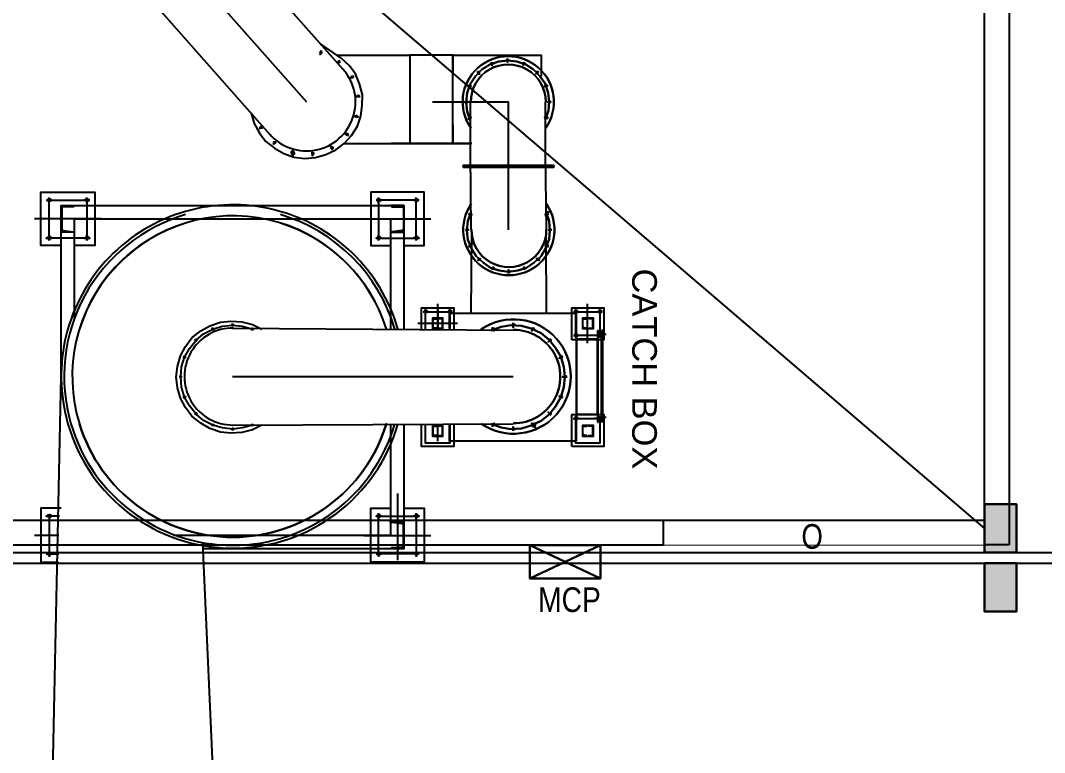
# Model space of a CAD drawing. Header units: metres. Extents: x -488 to 4759, y 38 to 2071.
# Drawn here: x 2954.95 to 2964.51, y 74.54 to 81.37 of the extents above; entities that cross this region are included whole.
import ezdxf
from ezdxf.lldxf.tags import DXFTag

# ---------------------------------------------------------------- set-up
doc = ezdxf.new("R2010")
doc.units = ezdxf.units.M
doc.header["$MEASUREMENT"] = 0
doc.styles.add('2', font='swissc.ttf', dxfattribs={"height": 0.23})
doc.styles.add('ARIAL', font='arial.ttf', dxfattribs={"height": 0.8})
doc.styles.add('SUBBU3', font='swissl.ttf', dxfattribs={"width": 0.8})
tags = doc.linetypes.add('00$1$HIDDEN', pattern=[0.375, 0.25, -0.125]).pattern_tags.tags
tags[6:7] = [DXFTag(74, 4), DXFTag(75, 0), DXFTag(340, '0'), DXFTag(46, 1.0), DXFTag(50, 0.0), DXFTag(44, 0.0), DXFTag(45, 0.0)]
tags[4:5] = [DXFTag(74, 4), DXFTag(75, 0), DXFTag(340, '0'), DXFTag(46, 1.0), DXFTag(50, 0.0), DXFTag(44, 0.0), DXFTag(45, 0.0)]

msp = doc.modelspace()

# ---------------------------------------------------------------- hatches: boundary and pattern name
at = {"lineweight": 30}
h = msp.add_hatch(color=256, dxfattribs=at)
h.dxf.hatch_style = 1
h.paths.add_polyline_path([(2963.94391, 76.85778), (2963.94391, 76.40778), (2964.24391, 76.40778), (2964.24391, 76.85778)])
h = msp.add_hatch(color=256, dxfattribs=at)
h.dxf.hatch_style = 1
h.paths.add_polyline_path([(2963.94391, 76.30778), (2963.94391, 75.85778), (2964.24391, 75.85778), (2964.24391, 76.30778)])

# ---------------------------------------------------------------- linework, layer by layer
for p, q in [((2964.17391, 96.18778), (2964.17391, 76.47778)), ((2956.182, 82.23735), (2957.61887, 80.61365)), ((2957.77975, 81.12831), (2957.77823, 81.12346)), ((2934.46391, 76.70778), (2960.94542, 76.70778)), ((2960.94542, 76.70778), (2960.94542, 76.47578)), ((2960.94542, 76.47578), (2934.46391, 76.47578)), ((2964.17391, 76.47778), (2963.94542, 76.47778))]:
    msp.add_line(p, q)
at = {"linetype": '00$1$HIDDEN', "lineweight": -2, "ltscale": 2}
msp.add_line((2949.37232, 89.11676), (2963.94391, 76.63278), dxfattribs=at)
at = {"lineweight": 30, "ltscale": 0.25}
for p, q in [((2960.36203, 76.16404), (2959.70289, 76.47578)), ((2960.36203, 76.47578), (2959.70289, 76.16404))]:
    msp.add_line(p, q, dxfattribs=at)
at = {"linetype": '00$1$HIDDEN', "lineweight": -2, "ltscale": 3}
for p, q in [((2933.42583, 76.40778), (3008.78406, 76.40778)), ((2933.42583, 76.30778), (3008.78406, 76.30778))]:
    msp.add_line(p, q, dxfattribs=at)
at = {"lineweight": -2}
msp.add_lwpolyline([(2963.9449, 102.41779), (2934.23391, 102.41777), (2934.23391, 76.70777), (2963.9449, 76.70779)], close=True, dxfattribs=at)
at = {"lineweight": 0}
msp.add_lwpolyline([(2963.9449, 102.41779), (2963.9449, 76.70779), (2934.23391, 76.70779), (2934.23391, 39.51778), (3007.88391, 39.51778), (3007.88391, 102.41778), (3000.65391, 102.41777), (3000.42391, 102.41777), (3000.42391, 76.70778), (2984.40391, 76.70778), (2984.40391, 102.41777), (2963.9449, 102.41777)], dxfattribs=at)
msp.add_lwpolyline([(2963.9449, 102.41779), (2963.9449, 76.70779), (2934.23391, 76.70779), (2934.23391, 39.51778), (3007.88391, 39.51778), (3007.88391, 102.41778), (3000.65391, 102.41777), (3000.42391, 102.41777), (3000.42391, 76.70778), (2984.40391, 76.70778), (2984.40391, 102.41777), (2963.9449, 102.41777)], dxfattribs=at)
msp.add_lwpolyline([(2969.1738, 102.18778), (2969.17391, 95.95778), (2984.1724, 95.95778), (2984.1724, 76.47778), (3000.65391, 76.47778), (3000.65391, 102.18773), (3007.65391, 102.18773), (3007.65391, 51.97778), (2934.46391, 51.97778), (2934.46391, 76.47578), (2964.17391, 76.47778), (2964.17391, 102.18778), (2969.17391, 102.18778), (2969.17391, 102.18778)], close=True, dxfattribs=at)
msp.add_lwpolyline([(2969.1738, 102.18778), (2969.17391, 95.95778), (2984.1724, 95.95778), (2984.1724, 76.47778), (3000.65391, 76.47778), (3000.65391, 102.18773), (3007.65391, 102.18773), (3007.65391, 51.97778), (2934.46391, 51.97778), (2934.46391, 76.47578), (2964.17391, 76.47778), (2964.17391, 102.18778), (2969.17391, 102.18778), (2969.17391, 102.18778)], close=True, dxfattribs=at)
for points in [[(2956.56332, 82.49634, 1.0585167), (2955.83761, 81.94248), (2957.27648, 80.31066)], [(2957.27541, 80.31188, 1.0017836), (2957.96126, 80.91664), (2956.52438, 82.54034)]]:
    msp.add_lwpolyline(points, format="xyb")
for points in [[(2957.10343, 80.50751), (2957.12989, 80.41143), (2957.17918, 80.32347), (2957.24056, 80.24496), (2957.32005, 80.1806), (2957.4069, 80.13173), (2957.50111, 80.09834), (2957.60334, 80.08582), (2957.70282, 80.09547), (2957.7989, 80.12192), (2957.89158, 80.16518), (2957.9701, 80.22655), (2958.03918, 80.3), (2958.09343, 80.3862), (2958.12682, 80.48041), (2958.13934, 80.58263), (2958.14045, 80.6808), (2958.11466, 80.78226), (2958.07678, 80.87428), (2958.01541, 80.9528), (2957.94196, 81.02187), (2957.74922, 81.15625)], [(2957.90128, 81.05023), (2958.58272, 81.05023), (2958.58272, 80.87677)], [(2958.98385, 81.05023), (2958.58272, 81.05023)], [(2958.98927, 81.05023), (2958.98385, 81.05023), (2958.98385, 80.87677), (2958.98385, 81.05023), (2958.98927, 81.05023), (2959.80778, 81.05023), (2959.80778, 80.85509)], [(2958.58272, 80.98518), (2958.58272, 80.22629), (2958.57188, 80.22629)], [(2959.16273, 80.22629), (2958.98385, 80.22629), (2958.98385, 80.98518)], [(2959.50423, 79.41862), (2959.50423, 80.61116), (2958.79412, 80.61116)], [(2959.14647, 80.61116), (2959.14647, 80.13414), (2959.15189, 79.41862)], [(2959.84573, 80.61116), (2959.84573, 80.13414), (2959.85657, 79.41862)], [(2958.58272, 80.40517), (2958.58272, 80.22629), (2958.40926, 80.22629)], [(2958.98385, 80.39975), (2958.98385, 80.22629), (2958.99469, 80.22629), (2958.98385, 80.22629), (2958.98385, 80.40517)], [(2957.96977, 80.22629), (2959.14647, 80.22629), (2958.58272, 80.22629)], [(2958.98385, 80.22629), (2958.58272, 80.22629), (2958.98385, 80.22629)], [(2955.33034, 79.27226), (2955.14061, 79.27226), (2955.14061, 79.77096), (2955.64473, 79.77096), (2955.64473, 79.72217)], [(2955.1894, 79.69507), (2955.2436, 79.69507)], [(2955.2165, 79.66797), (2955.2165, 79.72217)], [(2955.2165, 79.69507), (2955.56884, 79.69507), (2955.56884, 79.34273), (2955.2165, 79.34273), (2955.2165, 79.69507)], [(2955.64473, 79.77096), (2955.64473, 79.27226), (2955.45501, 79.27226)], [(2955.59595, 79.69507), (2955.54174, 79.69507)], [(2955.56884, 79.66797), (2955.56884, 79.72217)], [(2958.52851, 79.27226), (2958.71824, 79.27226), (2958.71824, 79.77096), (2958.21954, 79.77096), (2958.21954, 79.72217)], [(2958.21954, 79.77096), (2958.21954, 79.27226), (2958.40384, 79.27226)], [(2958.26832, 79.69507), (2958.31711, 79.69507)], [(2958.29, 79.66797), (2958.29, 79.72217)], [(2958.64235, 79.69507), (2958.29, 79.69507), (2958.29, 79.34273), (2958.64235, 79.34273), (2958.64235, 79.69507)], [(2958.66945, 79.69507), (2958.61524, 79.69507)], [(2958.64235, 79.66797), (2958.64235, 79.72217)], [(2956.64755, 76.49689), (2956.75054, 74.20196), (2955.24903, 74.20196), (2955.33034, 78.0472), (2955.33034, 79.64628), (2957.37392, 79.64628), (2958.52851, 79.64628), (2958.52851, 78.48627)], [(2955.70436, 79.52161), (2955.08099, 79.52161)], [(2955.45501, 78.59468), (2955.45501, 79.52161), (2956.48493, 79.52161), (2958.40384, 79.52161), (2958.40384, 78.48627)], [(2958.15449, 79.52161), (2958.77786, 79.52161)], [(2959.15731, 79.38067), (2959.15189, 78.63805)], [(2959.85115, 79.36441), (2959.85657, 78.63805)], [(2958.69113, 78.48627), (2958.69113, 78.69225), (2958.99469, 78.69225), (2958.99469, 78.48627)], [(2958.70739, 78.65431), (2958.75618, 78.65431)], [(2958.72908, 78.63262), (2958.72908, 78.68141)], [(2958.72908, 78.48627), (2958.72908, 78.65431), (2958.95674, 78.65431), (2958.95674, 78.48627)], [(2958.84291, 78.67599), (2958.84291, 78.48627), (2958.84291, 78.7302)], [(2958.97843, 78.65431), (2958.93506, 78.65431)], [(2958.95674, 78.63262), (2958.95674, 78.68141)], [(2960.09508, 78.39412), (2960.09508, 78.69225), (2960.39321, 78.69225), (2960.39321, 78.39412), (2960.09508, 78.39412)], [(2960.11134, 78.65431), (2960.1547, 78.65431)], [(2960.13302, 78.63262), (2960.13302, 78.68141)], [(2960.13302, 78.65431), (2960.35527, 78.65431), (2960.35527, 78.43206), (2960.13302, 78.43206), (2960.13302, 78.65431)], [(2960.24144, 78.36159), (2960.24144, 78.7302)], [(2960.37695, 78.65431), (2960.33359, 78.65431)], [(2960.35527, 78.63262), (2960.35527, 78.68141)], [(2957.20046, 77.59728), (2957.11373, 77.55392), (2957.01615, 77.52681), (2956.91316, 77.52139), (2956.81559, 77.53223), (2956.71802, 77.56476), (2956.63129, 77.61354), (2956.54998, 77.67859), (2956.49035, 77.7599), (2956.44157, 77.84663), (2956.41446, 77.9442), (2956.40362, 78.0472), (2956.41446, 78.14477), (2956.44157, 78.24234), (2956.49035, 78.32907), (2956.54998, 78.41038), (2956.63129, 78.47543), (2956.71802, 78.52421), (2956.81559, 78.55674), (2956.91316, 78.56758), (2957.01615, 78.56216), (2957.11373, 78.53505), (2957.20046, 78.49169)], [(2956.92942, 78.51879), (2956.92942, 78.54589)], [(2959.02721, 78.54589), (2958.65861, 78.54589)], [(2958.79954, 78.50795), (2958.79954, 78.58384)], [(2958.80497, 78.58655), (2958.80768, 78.58926)], [(2958.80497, 78.58926), (2958.83749, 78.58926)], [(2958.84833, 78.59708), (2958.84051, 78.58927)], [(2958.85073, 78.58927), (2958.84292, 78.59708)], [(2958.88085, 78.58926), (2958.84833, 78.58926)], [(2958.88356, 78.58926), (2958.88628, 78.58655)], [(2958.88628, 78.50795), (2958.88628, 78.58384)], [(2958.95132, 77.6027), (2958.95132, 77.45093), (2960.13844, 77.45093), (2960.13844, 78.63805), (2958.95132, 78.63805), (2958.95132, 78.48627)], [(2960.19807, 78.50795), (2960.19807, 78.58384)], [(2960.20349, 78.58655), (2960.2062, 78.58926)], [(2960.20349, 78.58926), (2960.23601, 78.58926)], [(2960.24685, 78.59708), (2960.23904, 78.58927)], [(2960.25467, 78.58927), (2960.24686, 78.59708)], [(2960.2848, 78.58926), (2960.25228, 78.58926)], [(2960.28751, 78.58926), (2960.29022, 78.58655)], [(2960.29022, 78.50795), (2960.29022, 78.58384)], [(2957.11373, 77.59728), (2957.02157, 77.57018), (2956.92942, 77.55934), (2956.83185, 77.57018), (2956.74512, 77.59728), (2956.65839, 77.64065), (2956.58792, 77.70027), (2956.5283, 77.77616), (2956.47951, 77.85747), (2956.45241, 77.94962), (2956.44699, 78.0472), (2956.45241, 78.13935), (2956.47951, 78.2315), (2956.5283, 78.31281), (2956.58792, 78.3887), (2956.65839, 78.44832), (2956.74512, 78.49169), (2956.83185, 78.51879), (2956.92942, 78.52963), (2957.02157, 78.51879), (2957.11373, 78.49169)], [(2956.75054, 78.48085), (2956.7397, 78.50795)], [(2956.7397, 78.49169), (2956.7397, 78.49711), (2956.74512, 78.49711), (2956.75054, 78.49711), (2956.75054, 78.49169), (2956.75054, 78.48627), (2956.74512, 78.48627), (2956.7397, 78.48627), (2956.7397, 78.49169)], [(2956.924, 78.52963), (2956.924, 78.53505), (2956.92942, 78.53505), (2956.93484, 78.53505), (2956.93484, 78.52963), (2956.93484, 78.52421), (2956.92942, 78.52421), (2956.924, 78.52421), (2956.924, 78.52963)], [(2959.54759, 78.48085), (2956.92942, 78.49711)], [(2957.10831, 78.48085), (2957.11915, 78.50795)], [(2957.10831, 78.49169), (2957.10831, 78.49711), (2957.11373, 78.49711), (2957.11915, 78.49711), (2957.12457, 78.49169), (2957.11915, 78.48627), (2957.11373, 78.48627), (2957.10831, 78.48627), (2957.10831, 78.49169)], [(2958.80768, 78.50795), (2958.80497, 78.51066)], [(2958.83749, 78.50253), (2958.80497, 78.50253)], [(2958.84051, 78.50252), (2958.84833, 78.49471)], [(2958.84292, 78.49471), (2958.85073, 78.50252)], [(2958.84833, 78.50253), (2958.88085, 78.50253)], [(2958.88628, 78.51066), (2958.88356, 78.50795)], [(2960.13302, 78.45374), (2960.13302, 78.41038)], [(2960.2062, 78.50795), (2960.20349, 78.51066)], [(2960.23601, 78.50253), (2960.20349, 78.50253)], [(2960.23904, 78.50252), (2960.24685, 78.49471)], [(2960.24686, 78.49471), (2960.25467, 78.50252)], [(2960.25228, 78.50253), (2960.2848, 78.50253)], [(2960.29022, 78.51066), (2960.28751, 78.50795)], [(2960.33359, 77.62439), (2960.33901, 77.62439), (2960.33901, 78.47543), (2960.33359, 78.47543), (2960.33359, 77.62439)], [(2960.35527, 78.45374), (2960.35527, 78.41038)], [(2960.37153, 78.48085), (2960.37153, 77.62981), (2960.38237, 77.62981), (2960.38237, 78.48085), (2960.37153, 78.48085)], [(2956.59876, 78.37785), (2956.57708, 78.39954)], [(2956.5825, 78.3887), (2956.5825, 78.39412), (2956.58792, 78.39412), (2956.59334, 78.39412), (2956.59334, 78.3887), (2956.59334, 78.38328), (2956.58792, 78.38328), (2956.5825, 78.38328), (2956.5825, 78.3887)], [(2960.11134, 78.43206), (2960.1547, 78.43206)], [(2960.13844, 77.70027), (2960.33359, 77.70027), (2960.33359, 78.39954), (2960.13844, 78.39954), (2960.13844, 77.70027)], [(2960.30106, 78.43748), (2960.36611, 78.43748)], [(2960.37695, 78.43206), (2960.33359, 78.43206)], [(2960.4149, 78.4429), (2960.34443, 78.4429)], [(2960.37153, 77.7057), (2960.37153, 78.40496), (2960.37153, 77.7057), (2960.37153, 78.40496), (2960.37153, 77.7057)], [(2960.38237, 77.7057), (2960.38237, 78.40496)], [(2956.49577, 78.22608), (2956.46867, 78.23692)], [(2956.47409, 78.2315), (2956.47409, 78.23692), (2956.47951, 78.23692), (2956.48493, 78.23692), (2956.49035, 78.2315), (2956.48493, 78.22608), (2956.47951, 78.22608), (2956.47409, 78.22608), (2956.47409, 78.2315)], [(2956.45783, 78.0472), (2956.43073, 78.0472)], [(2956.43615, 78.0472), (2956.44157, 78.0472), (2956.44699, 78.05262), (2956.44699, 78.0472), (2956.45241, 78.0472), (2956.44699, 78.04178), (2956.44699, 78.03635), (2956.44157, 78.04178), (2956.43615, 78.0472)], [(2959.54759, 78.0472), (2956.92942, 78.0472)], [(2956.49577, 77.86289), (2956.46867, 77.85205)], [(2956.47409, 77.85747), (2956.47409, 77.86289), (2956.47951, 77.86831), (2956.48493, 77.86289), (2956.49035, 77.85747), (2956.48493, 77.85205), (2956.47951, 77.85205), (2956.47409, 77.85205), (2956.47409, 77.85747)], [(2956.59876, 77.71112), (2956.57708, 77.69485)], [(2956.5825, 77.70027), (2956.5825, 77.7057), (2956.58792, 77.71112), (2956.59334, 77.7057), (2956.59334, 77.70027), (2956.59334, 77.69485), (2956.58792, 77.69485), (2956.5825, 77.69485), (2956.5825, 77.70027)], [(2960.09508, 77.39672), (2960.09508, 77.69485), (2960.39321, 77.69485), (2960.39321, 77.39672), (2960.09508, 77.39672)], [(2958.40384, 77.6027), (2958.40384, 76.56736), (2956.37652, 76.56736)], [(2958.52851, 77.6027), (2958.52851, 76.44269), (2956.64755, 76.44269)], [(2956.75054, 77.60812), (2956.7397, 77.58644)], [(2956.7397, 77.59728), (2956.7397, 77.6027), (2956.74512, 77.6027), (2956.75054, 77.6027), (2956.75054, 77.59728), (2956.75054, 77.59186), (2956.74512, 77.59186), (2956.7397, 77.59186), (2956.7397, 77.59728)], [(2956.92942, 77.59728), (2959.54759, 77.60812)], [(2957.10831, 77.60812), (2957.11915, 77.58644)], [(2957.10831, 77.59728), (2957.10831, 77.6027), (2957.11373, 77.6027), (2957.11915, 77.6027), (2957.12457, 77.59728), (2957.11915, 77.59186), (2957.11373, 77.59186), (2957.10831, 77.59186), (2957.10831, 77.59728)], [(2958.99469, 77.6027), (2958.99469, 77.39672), (2958.69113, 77.39672), (2958.69113, 77.6027)], [(2958.95674, 77.6027), (2958.95674, 77.42924), (2958.72908, 77.42924), (2958.72908, 77.6027)], [(2958.84833, 77.59426), (2958.84051, 77.58645)], [(2958.84291, 77.4455), (2958.84291, 77.6027)], [(2958.85073, 77.58645), (2958.84292, 77.59426)], [(2960.10592, 77.65691), (2960.1547, 77.65691)], [(2960.13302, 77.63523), (2960.13302, 77.67859)], [(2960.13302, 77.65691), (2960.35527, 77.65691), (2960.35527, 77.42924), (2960.13302, 77.42924), (2960.13302, 77.65691)], [(2960.24685, 77.59426), (2960.23904, 77.58645)], [(2960.25467, 77.58645), (2960.24686, 77.59426)], [(2960.30106, 77.66233), (2960.36611, 77.66233)], [(2960.37695, 77.65691), (2960.33359, 77.65691)], [(2960.4149, 77.66775), (2960.34443, 77.66775)], [(2960.35527, 77.63523), (2960.35527, 77.67859)], [(2956.924, 77.55934), (2956.924, 77.56476), (2956.92942, 77.56476), (2956.93484, 77.56476), (2956.93484, 77.55934), (2956.93484, 77.55392), (2956.92942, 77.55392), (2956.924, 77.55392), (2956.924, 77.55934)], [(2956.92942, 77.5756), (2956.92942, 77.5485)], [(2958.79954, 77.50513), (2958.79954, 77.58102)], [(2958.80497, 77.58373), (2958.80768, 77.58644)], [(2958.80497, 77.58644), (2958.83749, 77.58644)], [(2958.80768, 77.50513), (2958.80497, 77.50784)], [(2958.83749, 77.49971), (2958.80497, 77.49971)], [(2958.88085, 77.58644), (2958.84833, 77.58644)], [(2958.84833, 77.49971), (2958.88085, 77.49971)], [(2958.88356, 77.58644), (2958.88628, 77.58373)], [(2958.88628, 77.50784), (2958.88356, 77.50513)], [(2958.88628, 77.50513), (2958.88628, 77.58102)], [(2960.19807, 77.50513), (2960.19807, 77.58102)], [(2960.20349, 77.58373), (2960.2062, 77.58644)], [(2960.20349, 77.58644), (2960.23601, 77.58644)], [(2960.2062, 77.50513), (2960.20349, 77.50784)], [(2960.23601, 77.49971), (2960.20349, 77.49971)], [(2960.2848, 77.58644), (2960.24686, 77.58644)], [(2960.24686, 77.49971), (2960.2848, 77.49971)], [(2960.28751, 77.58644), (2960.29022, 77.58373)], [(2960.29022, 77.50784), (2960.28751, 77.50513)], [(2960.29022, 77.50513), (2960.29022, 77.58102)], [(2958.46889, 76.95765), (2958.46889, 76.33427)], [(2955.33034, 76.82213), (2955.14061, 76.82213), (2955.14061, 76.31801), (2955.30323, 76.31801)], [(2955.31407, 76.74624), (2955.2165, 76.74624), (2955.2165, 76.3939), (2955.30865, 76.3939)], [(2958.52851, 76.82213), (2958.71824, 76.82213), (2958.71824, 76.31801), (2958.21954, 76.31801), (2958.21954, 76.49689), (2958.21954, 76.82213), (2958.40384, 76.82213)], [(2958.64235, 76.3939), (2958.29, 76.3939), (2958.29, 76.74624), (2958.64235, 76.74624), (2958.64235, 76.3939)], [(2958.40384, 76.69204), (2958.40384, 76.69746), (2958.52851, 76.69746), (2958.52851, 76.44269), (2958.40384, 76.44269), (2958.40926, 76.44811), (2958.41468, 76.45353), (2958.51225, 76.45895), (2958.51767, 76.45895), (2958.52309, 76.46437), (2958.52309, 76.66493), (2958.51767, 76.67035), (2958.51225, 76.67577), (2958.41468, 76.68662), (2958.40926, 76.68662), (2958.40384, 76.69746)], [(2955.30865, 76.56736), (2955.08099, 76.56736)], [(2958.15449, 76.56736), (2958.77786, 76.56736)], [(2955.1894, 76.3939), (2955.2436, 76.3939)], [(2955.2165, 76.421), (2955.2165, 76.3668)], [(2958.26832, 76.3939), (2958.31711, 76.3939)], [(2958.29, 76.421), (2958.29, 76.3668)], [(2958.66945, 76.3939), (2958.61524, 76.3939)], [(2958.64235, 76.421), (2958.64235, 76.3668)]]:
    msp.add_lwpolyline(points)
for points in [[(2957.75692, 81.0936), (2957.74607, 81.05565)], [(2957.93038, 81.00144), (2957.90869, 80.97434)], [(2959.84573, 80.44854), (2959.87825, 80.52985), (2959.88367, 80.61658), (2959.87283, 80.69789), (2959.84573, 80.78462), (2959.79694, 80.85509), (2959.73732, 80.91471), (2959.66685, 80.9635), (2959.58012, 80.9906), (2959.49881, 81.00144), (2959.41208, 80.9906), (2959.33077, 80.9635), (2959.25488, 80.91471), (2959.19525, 80.85509), (2959.14647, 80.7792), (2959.11936, 80.69789), (2959.10852, 80.61116), (2959.11936, 80.52443), (2959.14647, 80.44312), (2959.11936, 80.52443), (2959.10852, 80.61116), (2959.11936, 80.69789), (2959.14647, 80.7792), (2959.19525, 80.85509), (2959.25488, 80.91471), (2959.33077, 80.9635), (2959.41208, 80.9906), (2959.49881, 81.00144), (2959.58012, 80.9906), (2959.66685, 80.9635), (2959.73732, 80.91471), (2959.79694, 80.85509), (2959.84573, 80.78462), (2959.87283, 80.69789), (2959.88367, 80.61658), (2959.87825, 80.52985)], [(2959.34161, 80.98518), (2959.35245, 80.95266)], [(2959.49339, 81.01771), (2959.49339, 80.98518)], [(2959.65059, 80.98518), (2959.63974, 80.95808)], [(2958.06047, 80.85509), (2958.02253, 80.8334)], [(2959.21151, 80.89845), (2959.2332, 80.87135)], [(2959.78068, 80.89845), (2959.759, 80.87677)], [(2959.12478, 80.76294), (2959.15189, 80.7521)], [(2959.86741, 80.76836), (2959.84031, 80.75752)], [(2958.1201, 80.66536), (2958.08215, 80.65994)], [(2959.09226, 80.61116), (2959.12478, 80.61116)], [(2959.89993, 80.61116), (2959.86741, 80.61116)], [(2958.10384, 80.47022), (2958.06589, 80.48106)], [(2959.12478, 80.45396), (2959.15189, 80.47022)], [(2959.87283, 80.45938), (2959.84031, 80.47022)], [(2957.17691, 80.36181), (2957.20943, 80.38349)], [(2958.01169, 80.29676), (2957.98458, 80.31844)], [(2957.307, 80.21545), (2957.32869, 80.24256)], [(2957.85991, 80.16667), (2957.84365, 80.20461)], [(2957.4913, 80.1504), (2957.4913, 80.13956), (2957.48046, 80.1504), (2957.4913, 80.13956), (2957.47504, 80.13956), (2957.48046, 80.1504), (2957.4913, 80.13956), (2957.47504, 80.13956), (2957.48046, 80.1504), (2957.4913, 80.13956)], [(2957.4913, 80.13956), (2957.48046, 80.12872), (2957.47504, 80.13956), (2957.4913, 80.13956), (2957.50757, 80.13414), (2957.50215, 80.12872), (2957.4913, 80.13956), (2957.48046, 80.12872), (2957.47504, 80.13956), (2957.4913, 80.13956), (2957.50215, 80.12872), (2957.50757, 80.13414)], [(2957.48046, 80.1233), (2957.4913, 80.16125)], [(2957.48046, 80.12872), (2957.4913, 80.13956), (2957.4913, 80.1233), (2957.50215, 80.12872), (2957.4913, 80.13956), (2957.4913, 80.1233), (2957.4913, 80.10704), (2957.4913, 80.1233), (2957.4913, 80.13956), (2957.50215, 80.12872), (2957.4913, 80.1233), (2957.4913, 80.13956)], [(2957.50757, 80.13414), (2957.4913, 80.13956), (2957.50215, 80.14498), (2957.4913, 80.13956), (2957.4913, 80.1504), (2957.50215, 80.14498), (2957.4913, 80.13956), (2957.4913, 80.1504), (2957.50215, 80.14498), (2957.4913, 80.13956)], [(2957.67561, 80.10704), (2957.67019, 80.14498)], [(2959.08142, 80.01489), (2959.08142, 80.00405), (2959.92704, 80.00405), (2959.92704, 80.01489), (2959.08142, 80.01489), (2959.08142, 80.00405), (2959.92704, 80.00405), (2959.92704, 80.01489), (2959.08142, 80.01489), (2959.08142, 80.02031), (2959.92704, 80.02031), (2959.92704, 80.01489), (2959.08142, 80.01489), (2959.92704, 80.01489), (2959.92704, 80.02031), (2959.08142, 80.02031)], [(2955.45501, 79.39694), (2955.33034, 79.39694), (2955.33034, 79.64628), (2955.45501, 79.64628), (2955.44959, 79.64086), (2955.44417, 79.63544), (2955.3466, 79.63544), (2955.34118, 79.63002), (2955.33576, 79.6246), (2955.33576, 79.42404), (2955.34118, 79.41862), (2955.3466, 79.4132), (2955.44417, 79.40236), (2955.44959, 79.40236)], [(2958.40384, 79.39694), (2958.52851, 79.39694), (2958.52851, 79.64628), (2958.40384, 79.64628), (2958.40926, 79.64086), (2958.41468, 79.63544), (2958.51225, 79.63544), (2958.51767, 79.63002), (2958.52309, 79.6246), (2958.52309, 79.42404), (2958.51767, 79.41862), (2958.51225, 79.4132), (2958.41468, 79.40236), (2958.40926, 79.40236)], [(2959.15189, 79.58124), (2959.12478, 79.49993), (2959.11394, 79.4132), (2959.12478, 79.32647), (2959.15731, 79.24516), (2959.20067, 79.17469), (2959.26572, 79.11506), (2959.33619, 79.06628), (2959.4175, 79.03917), (2959.50423, 79.02833), (2959.59096, 79.03917), (2959.67227, 79.06628), (2959.74274, 79.11506), (2959.80778, 79.17469), (2959.85115, 79.25058), (2959.88367, 79.33189), (2959.88909, 79.4132), (2959.88367, 79.49993), (2959.85657, 79.58124), (2959.86199, 79.5704), (2959.85115, 79.57582), (2959.86199, 79.5704), (2959.85115, 79.56497), (2959.85115, 79.57582), (2959.86199, 79.5704), (2959.85115, 79.56497), (2959.85115, 79.57582), (2959.86199, 79.5704), (2959.85657, 79.58124), (2959.88367, 79.49993), (2959.88909, 79.4132), (2959.88367, 79.33189), (2959.85115, 79.25058), (2959.80778, 79.17469), (2959.74274, 79.11506), (2959.67227, 79.06628), (2959.59096, 79.03917), (2959.50423, 79.02833), (2959.4175, 79.03917), (2959.33619, 79.06628), (2959.26572, 79.11506), (2959.20067, 79.17469), (2959.15731, 79.24516), (2959.12478, 79.32647), (2959.11394, 79.4132), (2959.12478, 79.49993)], [(2959.1302, 79.5704), (2959.16273, 79.55955)], [(2959.87825, 79.5704), (2959.84573, 79.55955)], [(2959.85115, 79.56497), (2959.86199, 79.5704), (2959.86199, 79.55955), (2959.86199, 79.5704), (2959.86741, 79.55955), (2959.86199, 79.55955), (2959.86199, 79.5704), (2959.86741, 79.55955), (2959.86199, 79.55955), (2959.86199, 79.5704)], [(2959.86199, 79.5704), (2959.87283, 79.5704), (2959.86741, 79.55955), (2959.86199, 79.5704), (2959.85657, 79.58124), (2959.86199, 79.58666), (2959.86199, 79.5704), (2959.87283, 79.5704), (2959.86741, 79.55955), (2959.86199, 79.5704), (2959.86199, 79.58666), (2959.85657, 79.58124)], [(2959.87283, 79.5704), (2959.86199, 79.5704), (2959.87283, 79.58124), (2959.86199, 79.58666), (2959.86199, 79.5704), (2959.87283, 79.58124), (2959.88367, 79.58666), (2959.87283, 79.58124), (2959.86199, 79.5704), (2959.86199, 79.58666), (2959.87283, 79.58124), (2959.86199, 79.5704)], [(2959.1031, 79.41862), (2959.1302, 79.41862)], [(2959.90536, 79.41862), (2959.87825, 79.41862)], [(2955.2436, 79.34273), (2955.1894, 79.34273)], [(2955.2165, 79.32105), (2955.2165, 79.36983)], [(2955.54174, 79.34273), (2955.59595, 79.34273)], [(2955.56884, 79.32105), (2955.56884, 79.36983)], [(2958.31711, 79.34273), (2958.26832, 79.34273)], [(2958.29, 79.32105), (2958.29, 79.36983)], [(2958.61524, 79.34273), (2958.66945, 79.34273)], [(2958.64235, 79.32105), (2958.64235, 79.36983)], [(2959.1302, 79.26142), (2959.16273, 79.27226)], [(2959.87825, 79.26142), (2959.84573, 79.27226)], [(2959.21693, 79.13132), (2959.23862, 79.15301)], [(2959.79152, 79.13132), (2959.76442, 79.15301)], [(2959.35245, 79.04459), (2959.36329, 79.0717)], [(2959.50423, 79.01207), (2959.50423, 79.04459)], [(2959.65601, 79.04459), (2959.64516, 79.0717)], [(2958.84291, 78.59468), (2958.79412, 78.59468), (2958.79412, 78.49711), (2958.84291, 78.49711), (2958.8917, 78.49711), (2958.8917, 78.59468)], [(2959.54759, 78.55132), (2959.54759, 78.50795)], [(2960.24144, 78.59468), (2960.19265, 78.59468), (2960.19265, 78.49711), (2960.24144, 78.49711), (2960.29564, 78.49711), (2960.29564, 78.59468)], [(2959.34161, 77.60812), (2959.43376, 77.5756), (2959.52591, 77.55934), (2959.62348, 77.56476), (2959.71563, 77.59186), (2959.80778, 77.63523), (2959.88367, 77.69485), (2959.9433, 77.77074), (2959.99209, 77.85747), (2960.01919, 77.94962), (2960.03003, 78.0472), (2960.01919, 78.13935), (2959.99209, 78.23692), (2959.9433, 78.31823), (2959.88367, 78.39412), (2959.80778, 78.45374), (2959.71563, 78.49711), (2959.62348, 78.52421), (2959.52591, 78.52963), (2959.43376, 78.51337), (2959.34161, 78.48085), (2959.43376, 78.51337), (2959.52591, 78.52963), (2959.62348, 78.52421), (2959.71563, 78.49711), (2959.80778, 78.45374), (2959.88367, 78.39412), (2959.9433, 78.31823), (2959.99209, 78.23692), (2960.01919, 78.13935), (2960.03003, 78.0472), (2960.01919, 77.94962), (2959.99209, 77.85747), (2959.9433, 77.77074), (2959.88367, 77.69485), (2959.80778, 77.63523), (2959.71563, 77.59186), (2959.62348, 77.56476), (2959.52591, 77.55934), (2959.43376, 77.5756)], [(2959.35245, 78.50795), (2959.36871, 78.47543)], [(2959.73732, 78.50795), (2959.72105, 78.47543)], [(2959.89993, 78.39954), (2959.87283, 78.37243)], [(2960.00835, 78.23692), (2959.97582, 78.22066)], [(2960.05171, 78.0472), (2960.00835, 78.0472)], [(2960.00835, 77.85205), (2959.97582, 77.86831)], [(2959.89993, 77.68943), (2959.87283, 77.71654)], [(2958.84291, 77.59186), (2958.79412, 77.59186), (2958.79412, 77.49429), (2958.84291, 77.49429), (2958.8917, 77.49429), (2958.8917, 77.59186)], [(2959.35245, 77.58102), (2959.36871, 77.61354)], [(2959.73732, 77.58102), (2959.72105, 77.61354), (2959.73732, 77.58102), (2959.73732, 77.59728), (2959.74816, 77.58644), (2959.75358, 77.59186), (2959.73732, 77.59728), (2959.74816, 77.58644), (2959.75358, 77.57018), (2959.74816, 77.58644), (2959.73732, 77.59728), (2959.75358, 77.59186), (2959.74816, 77.58644), (2959.73732, 77.59728)], [(2959.73189, 77.60812), (2959.73732, 77.59728), (2959.72647, 77.6027), (2959.73732, 77.59728), (2959.72647, 77.58644), (2959.72647, 77.6027), (2959.73732, 77.59728), (2959.72647, 77.58644), (2959.72647, 77.6027), (2959.73732, 77.59728)], [(2959.73732, 77.59728), (2959.73732, 77.58102), (2959.72647, 77.58644), (2959.73732, 77.59728), (2959.75358, 77.60812), (2959.75358, 77.59186), (2959.73732, 77.59728), (2959.73732, 77.58102), (2959.72647, 77.58644), (2959.73732, 77.59728), (2959.75358, 77.59186), (2959.75358, 77.60812)], [(2959.75358, 77.60812), (2959.73732, 77.59728), (2959.74274, 77.61354), (2959.73732, 77.59728), (2959.73189, 77.60812), (2959.74274, 77.61354), (2959.73732, 77.59728), (2959.73189, 77.60812), (2959.74274, 77.61354), (2959.73732, 77.59728)], [(2960.24144, 77.59186), (2960.19265, 77.59186), (2960.19265, 77.49429), (2960.24144, 77.49429), (2960.29564, 77.49429), (2960.29564, 77.59186)], [(2959.54759, 77.54308), (2959.54759, 77.58102)], [(2955.2436, 76.74624), (2955.1894, 76.74624)], [(2958.31711, 76.74624), (2958.26832, 76.74624)], [(2958.29, 76.77335), (2958.29, 76.71914)], [(2958.61524, 76.74624), (2958.66945, 76.74624)], [(2958.64235, 76.77335), (2958.64235, 76.71914)]]:
    msp.add_lwpolyline(points, close=True)
for points in [[(2959.85237, 80.37296, 1.9041181), (2959.15145, 80.37196, -1.9041181)], [(2959.85114, 80.61387, 1.002118), (2959.15189, 80.61239, -1.002118)], [(2959.15634, 79.66261, 1.9044615), (2959.85719, 79.66296, -1.9044615)], [(2959.15732, 79.42133, 1.0002381), (2959.85657, 79.42149, -1.0002381)], [(2959.24945, 77.60868, 1.8930673), (2959.24955, 78.49108, -1.8930673)], [(2959.5503, 77.61342, 1.0006373), (2959.5503, 78.48627, -1.0006373)], [(2955.50021, 77.60713, 0.7377675), (2958.36405, 77.60713, -0.7377675)]]:
    msp.add_lwpolyline(points, format="xyb", close=True)
at = {"lineweight": 30}
for points in [[(2963.94391, 76.85778), (2964.24391, 76.85778), (2964.24391, 76.40778), (2963.94391, 76.40778)], [(2963.94391, 76.30778), (2964.24391, 76.30778), (2964.24391, 75.85778), (2963.94391, 75.85778)]]:
    msp.add_lwpolyline(points, close=True, dxfattribs=at)
at = {"lineweight": 30, "ltscale": 0.25}
msp.add_lwpolyline([(2959.70289, 76.47578), (2960.36203, 76.47578), (2960.36203, 76.16404), (2959.70289, 76.16404)], close=True, dxfattribs=at)
for centre, radius in [((2957.75421, 81.07462), 0.00813), ((2957.75421, 81.07462), 0.00813), ((2957.92225, 80.98789), 0.00813), ((2957.92225, 80.98789), 0.00813), ((2959.34974, 80.97163), 0.00813), ((2959.34974, 80.97163), 0.00813), ((2959.4961, 81.00415), 0.00813), ((2959.4961, 81.00415), 0.00813), ((2959.64788, 80.97163), 0.00813), ((2959.64788, 80.97163), 0.00813), ((2958.04692, 80.84696), 0.00813), ((2958.04692, 80.84696), 0.00813), ((2959.22507, 80.89032), 0.00813), ((2959.22507, 80.89032), 0.00813), ((2959.77255, 80.89032), 0.00813), ((2959.77255, 80.89032), 0.00813), ((2959.14376, 80.76023), 0.00813), ((2959.14376, 80.76023), 0.00813), ((2959.85928, 80.76565), 0.00813), ((2958.10113, 80.66808), 0.00813), ((2958.10113, 80.66808), 0.00813), ((2959.11123, 80.61387), 0.00813), ((2959.11123, 80.61387), 0.00813), ((2959.88638, 80.61387), 0.00813), ((2959.88638, 80.61387), 0.00813), ((2958.08486, 80.47835), 0.00813), ((2958.08486, 80.47835), 0.00813), ((2959.14376, 80.46751), 0.00813), ((2959.14376, 80.46751), 0.00813), ((2959.85928, 80.46751), 0.00813), ((2959.85928, 80.46751), 0.00813), ((2957.19588, 80.37536), 0.00813), ((2957.19588, 80.37536), 0.00813), ((2957.99813, 80.31031), 0.00813), ((2957.99813, 80.31031), 0.00813), ((2957.32055, 80.23442), 0.00813), ((2957.32055, 80.23442), 0.00813), ((2957.8572, 80.18564), 0.00813), ((2957.8572, 80.18564), 0.00813), ((2957.48859, 80.14769), 0.00813), ((2957.48859, 80.14769), 0.00813), ((2957.67832, 80.13143), 0.00813), ((2957.67832, 80.13143), 0.00813), ((2955.21921, 79.69778), 0.01355), ((2955.57155, 79.69778), 0.01355), ((2958.29272, 79.69778), 0.01355), ((2958.64506, 79.69778), 0.01355), ((2959.14918, 79.56769), 0.00813), ((2959.14918, 79.56769), 0.00813), ((2959.8647, 79.56769), 0.00813), ((2959.8647, 79.56769), 0.00813), ((2959.11665, 79.42133), 0.00813), ((2959.11665, 79.42133), 0.00813), ((2959.8918, 79.42133), 0.00813), ((2959.8918, 79.42133), 0.00813), ((2955.21921, 79.34544), 0.01355), ((2955.57155, 79.34544), 0.01355), ((2958.29272, 79.34544), 0.01355), ((2958.64506, 79.34544), 0.01355), ((2959.14918, 79.26955), 0.00813), ((2959.14918, 79.26955), 0.00813), ((2959.8647, 79.26955), 0.00813), ((2959.8647, 79.26955), 0.00813), ((2959.23049, 79.14488), 0.00813), ((2959.23049, 79.14488), 0.00813), ((2959.78339, 79.14488), 0.00813), ((2959.78339, 79.14488), 0.00813), ((2959.36058, 79.06357), 0.00813), ((2959.36058, 79.06357), 0.00813), ((2959.50694, 79.03104), 0.00813), ((2959.50694, 79.03104), 0.00813), ((2959.6533, 79.06357), 0.00813), ((2959.6533, 79.06357), 0.00813), ((2958.73179, 78.65702), 0.01355), ((2958.95945, 78.65702), 0.01355), ((2960.13573, 78.65702), 0.01355), ((2960.35798, 78.65702), 0.01355), ((2959.36058, 78.4944), 0.00813), ((2959.36058, 78.4944), 0.00813), ((2959.5503, 78.53234), 0.00813), ((2959.5503, 78.53234), 0.00813), ((2959.73461, 78.4944), 0.00813), ((2959.73461, 78.4944), 0.00813), ((2959.8918, 78.39141), 0.00813), ((2959.8918, 78.39141), 0.00813), ((2960.13573, 78.43477), 0.01355), ((2960.35798, 78.43477), 0.01355), ((2959.9948, 78.23421), 0.00813), ((2959.9948, 78.23421), 0.00813), ((2960.03274, 78.04991), 0.00813), ((2960.03274, 78.04991), 0.00813), ((2959.9948, 77.86018), 0.00813), ((2959.9948, 77.86018), 0.00813), ((2959.8918, 77.70299), 0.00813), ((2959.8918, 77.70299), 0.00813), ((2959.36058, 77.59999), 0.00813), ((2959.36058, 77.59999), 0.00813), ((2959.73461, 77.59999), 0.00813), ((2959.73461, 77.59999), 0.00813), ((2960.13573, 77.65962), 0.01355), ((2960.35798, 77.65962), 0.01355), ((2959.5503, 77.56205), 0.00813), ((2959.5503, 77.56205), 0.00813), ((2955.21921, 76.74895), 0.01355), ((2958.29271, 76.74895), 0.01355), ((2958.64506, 76.74895), 0.01355), ((2955.21921, 76.39661), 0.01355), ((2958.29271, 76.39661), 0.01355), ((2958.64506, 76.39661), 0.01355)]:
    msp.add_circle(centre, radius)
for centre, radius, start, end in [((2956.93172, 78.05142), 1.60182, 16.00591, 196.118107), ((2956.93001, 78.05107), 1.57299, 106.263464, 196.388238), ((2956.93172, 78.05132), 1.49883, 17.126382, 197.238852), ((2956.93232, 78.05005), 1.5745, 16.322482, 73.679468), ((2956.93201, 78.05006), 1.49865, 107.174491, 162.81607), ((2956.93229, 78.05003), 1.49864, 17.179814, 72.821454), ((2956.93213, 78.0499), 0.45262, 89.450075, 270.549934), ((2956.93213, 78.04928), 1.60163, 196.040654, 343.959466), ((2956.93213, 78.0493), 1.57453, 196.304705, 343.695413)]:
    msp.add_arc(centre, radius, start, end)

# ---------------------------------------------------------------- texts
at = {"lineweight": 30, "style": '2'}
msp.add_text('MCP', height=0.23, dxfattribs=at).set_placement((2959.77953, 75.85211))
at = {"insert": (2960.65469, 78.12076), "char_height": 0.23, "width": 67.6583004, "attachment_point": 8, "rotation": 270, "style": 'ARIAL'}
msp.add_mtext('{\\C252;CATCH BOX}', dxfattribs=at)
at = {"ltscale": 3.5, "insert": (2962.33703, 76.67249), "char_height": 0.23, "width": 0.691533, "attachment_point": 2, "style": 'SUBBU3'}
msp.add_mtext('{\\C252;O}', dxfattribs=at)

doc.saveas('drawing.dxf')
